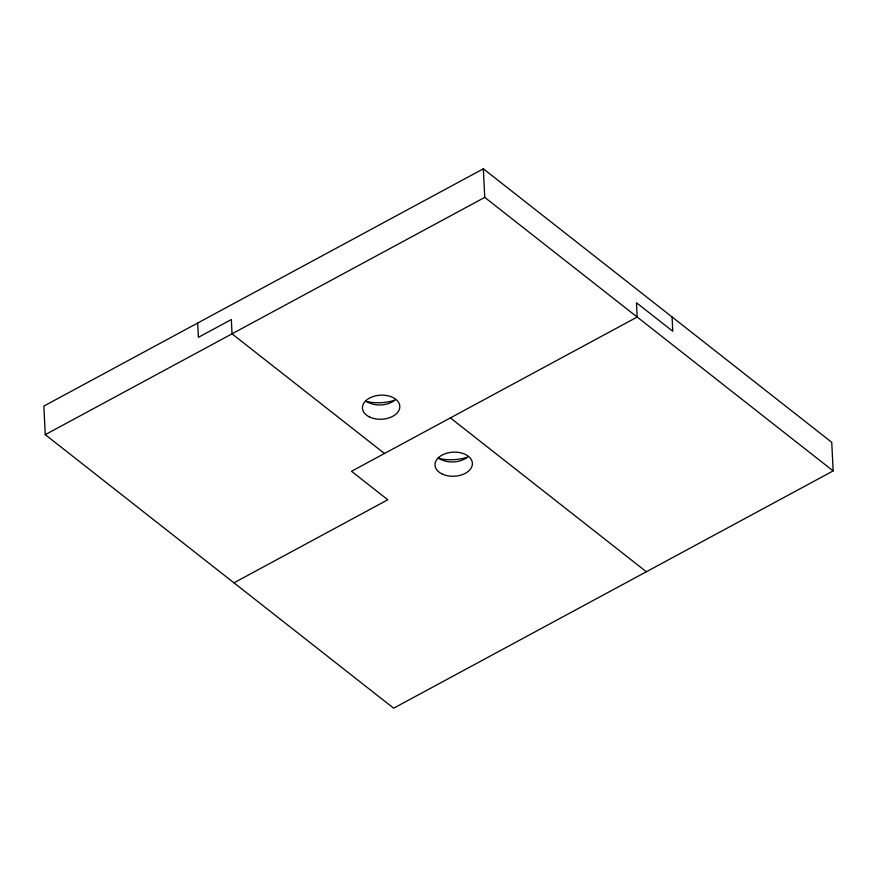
<?xml version="1.0" encoding="UTF-8"?>
<svg xmlns="http://www.w3.org/2000/svg" width="877" height="877" viewBox="0 0 877 877"><rect width="100%" height="100%" fill="white"/><g stroke="black" fill="none" stroke-linecap="round" stroke-linejoin="round"><path stroke-width="1.32" d="M483.348 168.801L43.85 406.084L45.253 434.674L393.652 708.199L833.15 470.916L831.747 442.326L483.348 168.801L484.751 197.38L833.15 470.916M45.253 434.674L484.751 197.38M233.962 582.832L387.787 499.78L351.502 471.289L637.173 317.046L636.472 302.762L672.769 331.254L672.067 316.959M450.383 417.901L646.36 571.76M384.466 453.497L232.032 333.83L231.342 319.535L198.377 337.327L197.676 323.032M394.584 400.329A37.415 24.096 -2.8 0 1 365.972 401.436M467.167 457.312A37.415 24.096 -2.8 0 1 438.555 458.419M395.439 399.671A18.713 12.048 -2.8 0 1 365.786 400.822M468.022 456.654A18.713 12.048 -2.8 0 1 438.368 457.805M369.984 417.2A18.713 12.048 -2.8 0 0 399.704 408.057A18.713 12.048 -2.8 0 0 373.712 396.349A18.713 12.048 -2.8 0 0 369.984 417.2M442.567 474.194A18.713 12.048 -2.8 0 0 472.286 465.04A18.713 12.048 -2.8 0 0 446.294 453.332A18.713 12.048 -2.8 0 0 442.567 474.194"/></g></svg>
